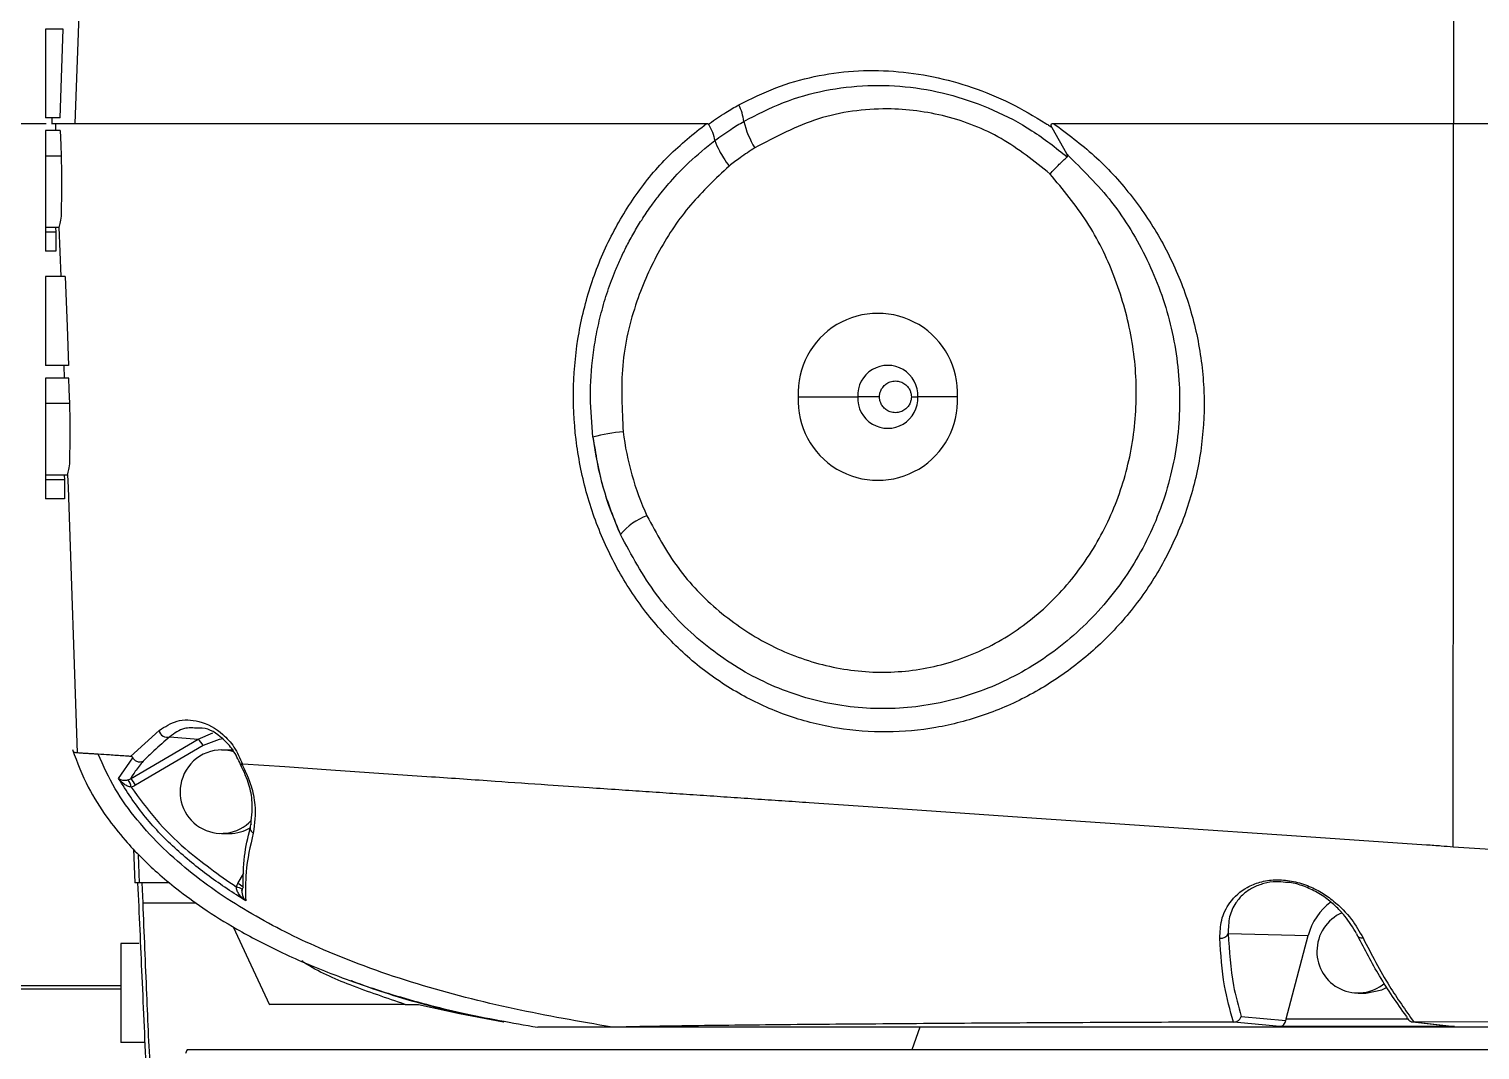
# Model space of a CAD drawing. Header units: millimetres. Extents: x -356 to 237, y 0 to 365.
# Drawn here: x 102.363 to 106.125, y 247.165 to 249.811 of the extents above; entities that cross this region are included whole.
import ezdxf

# ---------------------------------------------------------------- set-up
doc = ezdxf.new("R2010")
doc.units = ezdxf.units.MM

msp = doc.modelspace()

# ---------------------------------------------------------------- linework, layer by layer
at = {"color": 7, "linetype": 'Continuous', "lineweight": 25}
for p, q in [((102.4518, 249.8114), (102.4058, 249.8114)), ((102.4058, 249.8114), (102.4058, 249.581)), ((102.2371, 249.5666), (102.4076, 249.5666)), ((102.4438, 249.581), (102.4058, 249.581)), ((102.4223, 249.581), (102.4218, 249.5666)), ((102.4314, 249.5666), (102.432, 249.5481)), ((102.483, 249.5666), (104.1196, 249.5666)), ((105.0532, 249.4876), (105.0159, 249.5555)), ((105.0191, 249.5666), (106.056, 249.5666)), ((106.056, 249.5666), (113.0638, 249.5666)), ((102.4058, 249.5481), (102.4058, 249.4822)), ((102.4439, 249.5481), (102.4058, 249.5481)), ((102.4462, 249.4822), (102.4058, 249.4822)), ((102.4058, 249.4822), (102.4058, 249.2971)), ((102.4405, 249.2971), (102.4058, 249.2971)), ((102.4058, 249.2971), (102.4058, 249.2848)), ((102.4319, 249.2971), (102.4324, 249.2848)), ((102.4407, 249.298), (102.4452, 249.1696)), ((102.4324, 249.2848), (102.4058, 249.2848)), ((102.4058, 249.2848), (102.4058, 249.2354)), ((102.4326, 249.2354), (102.4058, 249.2354)), ((102.4058, 249.1696), (102.4058, 248.9392)), ((102.4572, 249.1696), (102.4058, 249.1696)), ((102.4653, 248.9392), (102.4058, 248.9392)), ((102.4532, 248.9392), (102.4544, 248.9063)), ((102.4058, 248.9063), (102.4058, 248.8404)), ((102.4664, 248.9063), (102.4058, 248.9063)), ((102.4058, 248.8404), (102.4058, 248.6553)), ((102.4687, 248.8404), (102.4058, 248.8404)), ((104.3569, 248.858), (104.5115, 248.858)), ((104.5681, 248.858), (104.5115, 248.858)), ((104.6505, 248.858), (104.6674, 248.858)), ((104.7703, 248.858), (104.6674, 248.858)), ((102.4629, 248.6553), (102.4058, 248.6553)), ((102.4058, 248.6553), (102.4058, 248.6429)), ((102.4544, 248.6553), (102.4548, 248.6429)), ((102.4548, 248.6429), (102.4058, 248.6429)), ((102.4058, 248.6429), (102.4058, 248.5936)), ((102.455, 248.5936), (102.4058, 248.5936)), ((102.6261, 247.8683), (102.8014, 247.971)), ((102.6263, 247.926), (102.7006, 247.9935)), ((102.7283, 247.9771), (102.8014, 247.971)), ((102.8014, 247.971), (102.8398, 247.9871)), ((102.4787, 247.9359), (102.4798, 247.936)), ((102.8144, 247.954), (102.6392, 247.8512)), ((102.8825, 247.9426), (102.862, 247.9426)), ((102.8931, 247.9421), (102.8825, 247.9426)), ((102.5952, 247.8688), (102.6323, 247.9226)), ((102.6203, 247.8656), (102.6261, 247.8683)), ((102.862, 247.7261), (102.8825, 247.7261)), ((102.6341, 247.6855), (102.6378, 247.5981)), ((102.6499, 247.5981), (102.6473, 247.6713)), ((106.4707, 247.6631), (106.0553, 247.691)), ((102.6499, 247.5981), (102.6378, 247.5981)), ((102.6568, 247.5981), (102.6499, 247.5981)), ((102.6588, 247.5467), (102.6568, 247.5981)), ((102.7277, 247.5981), (102.6568, 247.5981)), ((102.9044, 247.5967), (102.9197, 247.6237)), ((102.9179, 247.5869), (102.9159, 247.582)), ((102.6588, 247.5467), (102.7956, 247.5467)), ((105.4721, 247.4667), (105.6793, 247.4617)), ((105.6224, 247.2459), (105.6793, 247.4617)), ((102.6012, 247.4407), (102.6012, 247.1848)), ((102.6476, 247.4407), (102.6012, 247.4407)), ((102.2573, 247.3321), (102.6012, 247.3321)), ((102.6012, 247.3226), (102.2573, 247.3226)), ((105.8086, 247.3127), (105.8291, 247.3127)), ((103.3385, 247.2832), (102.9879, 247.2832)), ((103.3385, 247.2832), (103.3732, 247.2832)), ((103.875, 247.2241), (103.682, 247.2241)), ((110.2408, 247.2241), (103.875, 247.2241)), ((104.6727, 247.2241), (104.6515, 247.1651)), ((105.606, 247.2262), (105.4864, 247.2374)), ((105.5056, 247.2519), (105.6212, 247.2411)), ((106.059, 247.2262), (105.606, 247.2262)), ((105.6224, 247.2459), (105.937, 247.2459)), ((105.9501, 247.2379), (106.0569, 247.2263)), ((105.9529, 247.2378), (105.9523, 247.2378)), ((105.9523, 247.2378), (106.059, 247.2262)), ((102.6617, 247.1848), (102.6012, 247.1848)), ((108.3944, 247.1651), (102.7727, 247.1651))]:
    msp.add_line(p, q, dxfattribs=at)
at = {"color": 7, "linetype": 'Continuous', "lineweight": 25, "flags": 128}
for points in [[(106.0553, 251.4423), (106.0557, 250.3919), (106.056, 249.5666)], [(102.483, 249.5666), (102.5162, 250.4822), (102.5424, 251.2016)], [(102.4438, 249.581), (102.4483, 249.71), (102.4518, 249.8114)], [(106.0553, 247.691), (106.0557, 248.7414), (106.056, 249.5666)], [(102.4439, 249.5481), (102.4452, 249.5112), (102.4462, 249.4822)], [(102.4572, 249.1696), (102.4617, 249.0405), (102.4653, 248.9392)], [(102.4687, 248.8404), (102.4674, 248.8773), (102.4664, 248.9063)], [(102.4631, 248.6559), (102.4642, 248.6232), (102.4882, 247.9356)], [(102.8673, 247.9716), (102.8559, 247.9698), (102.8144, 247.954)], [(102.917, 247.9062), (102.9157, 247.9063), (102.9143, 247.9064)], [(103.4066, 247.8726), (103.1452, 247.8905), (103.0259, 247.8987), (102.917, 247.9062)], [(104.6408, 247.7882), (104.513, 247.797), (104.3859, 247.8057)], [(105.3179, 247.7419), (104.9753, 247.7654), (104.6408, 247.7882)], [(105.9865, 247.6962), (105.6494, 247.7193), (105.3179, 247.7419)], [(102.8921, 247.4845), (102.932, 247.3989), (102.9863, 247.2824)], [(105.8291, 247.3127), (105.8699, 247.321), (105.8837, 247.3279)], [(103.3732, 247.2832), (103.4795, 247.2592), (103.5936, 247.2384), (103.5936, 247.2384), (103.5937, 247.2384), (103.5937, 247.2384), (103.5937, 247.2384), (103.5937, 247.2384)], [(109.4788, 247.2267), (109.2418, 247.2274), (108.9877, 247.2283), (108.7163, 247.2291), (108.4278, 247.2301), (108.1221, 247.231), (107.7993, 247.2321), (107.5198, 247.2329), (107.2146, 247.2339), (106.8882, 247.2349), (106.5799, 247.2359), (106.2598, 247.2369), (105.9529, 247.2378)]]:
    msp.add_lwpolyline(points, dxfattribs=at)
at = {"color": 7, "linetype": 'Continuous', "lineweight": 25}
for centre, radius, start, end in [((104.0766, 249.5548), 0.1405, 7.0021, 25.3415), ((104.4685, 249.636), 0.2604, 194.2287, 210.6249), ((104.5636, 248.8675), 0.2069, 357.3656, 182.6344), ((104.5895, 248.8616), 0.078, 357.3658, 182.6342), ((104.5636, 248.8485), 0.2069, 177.3656, 2.6344), ((104.5895, 248.8544), 0.078, 177.3636, 2.6364), ((103.941, 248.3385), 0.4307, 94.9859, 105.6045), ((104.6338, 248.8563), 0.7357, 186.9322, 204.624), ((104.6706, 248.8561), 0.8517, 186.9334, 204.6229), ((104.0182, 248.4016), 0.1575, 109.7376, 140.7311), ((102.7209, 247.9962), 0.0205, 187.638, 291.1807), ((102.7712, 247.9344), 0.0474, 24.371, 50.5164), ((102.862, 247.8363), 0.1063, 72.3309, 160.7083), ((102.5839, 247.84), 0.0445, 8.5842, 35.1919), ((102.596, 247.8317), 0.0474, 24.3454, 50.5267), ((102.8617, 247.8334), 0.1069, 159.1799, 316.9226), ((102.9534, 247.7421), 0.0174, 147.9758, 239.0342), ((102.8824, 247.8315), 0.1054, 270.031, 301.5229), ((102.8823, 247.5503), 0.0514, 45.8637, 64.5276), ((102.8782, 247.4988), 0.0915, 65.6357, 75.838), ((105.8315, 247.4219), 0.1573, 126.2232, 165.3342), ((105.8103, 247.4214), 0.1083, 113.4436, 180.2175), ((105.4537, 247.4753), 0.0204, 260.8169, 334.8552), ((105.819, 247.47), 0.0149, 192.5839, 279.8759), ((105.8085, 247.4195), 0.1065, 179.2307, 310.0462), ((102.8069, 247.1453), 0.0395, 150.026, 164.9718)]:
    msp.add_arc(centre, radius, start, end, dxfattribs=at)
for points, knots in [([(102.4059, 253.4179), (102.3952, 253.4023), (102.3714, 253.3674), (102.3281, 253.3128), (102.2762, 253.2497), (102.1929, 253.1511), (102.0759, 253.0135), (101.9268, 252.8316), (101.772, 252.6311), (101.618, 252.4152), (101.4695, 252.1867), (101.3138, 251.9207), (101.1588, 251.6159), (101.0158, 251.271), (100.8993, 250.9158), (100.8103, 250.5514), (100.7474, 250.1798), (100.7296, 249.9291), (100.7207, 249.8037)], [0, 0, 0, 0, 0.013894, 0.031123, 0.051326, 0.074105, 0.126206, 0.184391, 0.24733, 0.312791, 0.379718, 0.447963, 0.539842, 0.631314, 0.722808, 0.814932, 0.907459, 1, 1, 1, 1]), ([(104.2036, 249.615), (104.235, 249.6306), (104.2974, 249.6618), (104.398, 249.6903), (104.5009, 249.7047), (104.6048, 249.7042), (104.7083, 249.6897), (104.8097, 249.6616), (104.9081, 249.6217), (104.9689, 249.585), (104.9993, 249.5666)], [0, 0, 0, 0, 0.125319, 0.249683, 0.372644, 0.496509, 0.620924, 0.745925, 0.872878, 1, 1, 1, 1]), ([(104.2161, 249.572), (104.2498, 249.5894), (104.3168, 249.624), (104.4259, 249.6544), (104.537, 249.6678), (104.6488, 249.6631), (104.7585, 249.6415), (104.8645, 249.6033), (104.9652, 249.5507), (105.0249, 249.5037), (105.0548, 249.4801)], [0, 0, 0, 0, 0.126355, 0.251005, 0.375375, 0.498479, 0.622823, 0.746923, 0.873154, 1, 1, 1, 1]), ([(104.1272, 249.5666), (104.1411, 249.5763), (104.1659, 249.5935), (104.1921, 249.6084), (104.2036, 249.615)], [0, 0, 0, 0, 0.562308, 1, 1, 1, 1]), ([(105.0101, 249.4356), (104.9692, 249.4685), (104.8881, 249.5337), (104.7417, 249.5907), (104.5796, 249.6116), (104.4057, 249.5883), (104.2983, 249.5317), (104.2444, 249.5033)], [0, 0, 0, 0, 0.189895, 0.376122, 0.561753, 0.780132, 1, 1, 1, 1]), ([(102.4223, 249.5666), (102.422, 249.5666), (102.419, 249.5666), (102.4378, 249.5666), (102.4493, 249.5666), (102.4697, 249.5666), (102.483, 249.5666)], [0, 0, 0, 0, 0.014125, 0.125775, 0.431233, 1, 1, 1, 1]), ([(105.0191, 249.5666), (105.0551, 249.5399), (105.1279, 249.4859), (105.2202, 249.3848), (105.2979, 249.2708), (105.357, 249.1453), (105.3958, 249.0114), (105.4126, 248.8731), (105.4067, 248.7338), (105.3782, 248.598), (105.3283, 248.4689), (105.2592, 248.3505), (105.173, 248.2451), (105.0728, 248.1556), (104.9609, 248.0833), (104.8408, 248.0303), (104.7152, 247.9976), (104.5869, 247.9858), (104.4585, 247.9955), (104.3335, 248.0269), (104.2149, 248.079), (104.1057, 248.1508), (104.008, 248.2407), (103.9248, 248.3464), (103.8579, 248.4655), (103.8093, 248.5945), (103.7801, 248.7304), (103.7712, 248.8692), (103.7827, 249.0076), (103.8144, 249.1415), (103.8652, 249.2679), (103.934, 249.3828), (104.0179, 249.4851), (104.0859, 249.5396), (104.1196, 249.5666)], [0, 0, 0, 0, 0.031256, 0.063025, 0.094876, 0.127103, 0.159254, 0.191633, 0.223775, 0.256044, 0.287905, 0.319804, 0.351168, 0.382433, 0.41312, 0.443584, 0.47354, 0.503193, 0.533008, 0.562827, 0.592591, 0.622909, 0.653477, 0.684733, 0.716253, 0.748333, 0.780455, 0.812821, 0.844921, 0.876896, 0.908369, 0.93943, 0.969969, 1, 1, 1, 1]), ([(104.1196, 249.5666), (104.1202, 249.5666), (104.1214, 249.5666), (104.1229, 249.5662), (104.1239, 249.5655), (104.1243, 249.565), (104.1245, 249.5647)], [0, 0, 0, 0, 0.349883, 0.633806, 0.823457, 1, 1, 1, 1]), ([(104.1245, 249.5647), (104.125, 249.5651), (104.1259, 249.5657), (104.1268, 249.5664), (104.1272, 249.5666)], [0, 0, 0, 0, 0.560215, 1, 1, 1, 1]), ([(104.1245, 249.5647), (104.1283, 249.5578), (104.1357, 249.5445), (104.1393, 249.5296), (104.1411, 249.5225)], [0, 0, 0, 0, 0.515089, 1, 1, 1, 1]), ([(104.1411, 249.5225), (104.1547, 249.5323), (104.179, 249.5499), (104.2048, 249.5652), (104.2161, 249.572)], [0, 0, 0, 0, 0.560849, 1, 1, 1, 1]), ([(104.9993, 249.5666), (105.0024, 249.5646), (105.008, 249.5609), (105.0135, 249.5572), (105.0159, 249.5555)], [0, 0, 0, 0, 0.559857, 1, 1, 1, 1]), ([(105.0159, 249.5555), (105.0154, 249.5566), (105.0143, 249.5584), (105.0133, 249.5612), (105.0132, 249.5634), (105.0138, 249.5649), (105.0149, 249.5659), (105.0167, 249.5666), (105.0182, 249.5666), (105.0191, 249.5666)], [0, 0, 0, 0, 0.2313732, 0.4102272, 0.5604038, 0.6383718, 0.7165999, 0.8399648, 1, 1, 1, 1]), ([(103.8251, 248.7533), (103.8221, 248.788), (103.816, 248.8588), (103.8222, 248.9484), (103.8336, 249.0211), (103.8462, 249.0765), (103.8627, 249.1319), (103.8802, 249.1788), (103.8973, 249.2178), (103.9128, 249.2498), (103.9309, 249.2829), (103.9515, 249.3171), (103.9728, 249.3485), (103.9975, 249.3818), (104.0297, 249.4206), (104.0774, 249.471), (104.1182, 249.504), (104.1411, 249.5225)], [0, 0, 0, 0, 0.120177, 0.244716, 0.308553, 0.373808, 0.440512, 0.507748, 0.546257, 0.587144, 0.630476, 0.676362, 0.724874, 0.76123, 0.819264, 0.898717, 1, 1, 1, 1]), ([(104.1411, 249.5225), (104.1447, 249.5135), (104.151, 249.4978), (104.1642, 249.476), (104.1732, 249.4632), (104.1781, 249.4562)], [0, 0, 0, 0, 0.3815144, 0.6639747, 1, 1, 1, 1]), ([(102.4462, 249.4822), (102.447, 249.4586), (102.4483, 249.4149), (102.4464, 249.3581), (102.4467, 249.3194), (102.4418, 249.3018), (102.4405, 249.2971)], [0, 0, 0, 0, 0.3817599, 0.7050987, 0.9214895, 1, 1, 1, 1]), ([(105.0532, 249.4876), (105.0939, 249.4474), (105.1761, 249.3662), (105.2668, 249.2151), (105.3282, 249.0477), (105.3525, 248.8684), (105.3369, 248.6871), (105.2813, 248.514), (105.1896, 248.3585), (105.0675, 248.228), (104.9214, 248.1288), (104.7588, 248.0661), (104.5878, 248.043), (104.4169, 248.061), (104.2541, 248.1188), (104.1077, 248.2143), (103.982, 248.3423), (103.9251, 248.4479), (103.8963, 248.5012)], [0, 0, 0, 0, 0.060793, 0.122932, 0.186179, 0.250003, 0.314454, 0.378747, 0.442394, 0.505584, 0.567954, 0.629217, 0.689957, 0.750415, 0.810901, 0.872563, 0.935569, 1, 1, 1, 1]), ([(104.2444, 249.5033), (104.2317, 249.495), (104.209, 249.4802), (104.1875, 249.4636), (104.1781, 249.4562)], [0, 0, 0, 0, 0.559226, 1, 1, 1, 1]), ([(105.0101, 249.4356), (105.0179, 249.4441), (105.0321, 249.4597), (105.0478, 249.4737), (105.0548, 249.4801)], [0, 0, 0, 0, 0.5483875, 1, 1, 1, 1]), ([(105.0548, 249.4801), (105.055, 249.4802), (105.0552, 249.4805), (105.0555, 249.4814), (105.0552, 249.484), (105.0541, 249.486), (105.0532, 249.4876)], [0, 0, 0, 0, 0.069243, 0.145442, 0.343162, 1, 1, 1, 1]), ([(104.1781, 249.4562), (104.1435, 249.4237), (104.0742, 249.3587), (103.9939, 249.239), (103.9316, 249.0994), (103.8941, 248.9393), (103.9004, 248.8249), (103.9035, 248.7675)], [0, 0, 0, 0, 0.184242, 0.368778, 0.555894, 0.777496, 1, 1, 1, 1]), ([(103.9651, 248.5498), (103.9899, 248.5035), (104.0393, 248.4117), (104.1484, 248.2991), (104.2759, 248.2129), (104.4185, 248.1582), (104.5691, 248.1381), (104.7202, 248.1553), (104.8632, 248.2096), (104.9901, 248.2976), (105.0948, 248.4135), (105.1732, 248.5504), (105.2219, 248.7018), (105.239, 248.8606), (105.2246, 249.0198), (105.1802, 249.1723), (105.1107, 249.315), (105.0436, 249.3955), (105.0101, 249.4356)], [0, 0, 0, 0, 0.0632514, 0.1257117, 0.1873988, 0.2481925, 0.3088713, 0.3694708, 0.4302771, 0.4920358, 0.5545909, 0.6176609, 0.6814964, 0.7456669, 0.809622, 0.873594, 0.9369539, 1, 1, 1, 1]), ([(102.4324, 249.2848), (102.4325, 249.274), (102.4326, 249.2575), (102.4326, 249.241), (102.4326, 249.2354)], [0, 0, 0, 0, 0.656183, 1, 1, 1, 1]), ([(104.5681, 248.858), (104.5682, 248.8605), (104.5685, 248.8659), (104.5711, 248.8744), (104.5762, 248.8833), (104.5845, 248.8916), (104.5959, 248.8976), (104.6093, 248.8999), (104.6226, 248.8976), (104.634, 248.8916), (104.6423, 248.8833), (104.6474, 248.8744), (104.65, 248.8659), (104.6503, 248.8605), (104.6505, 248.858)], [0, 0, 0, 0, 0.057772, 0.12573, 0.20491, 0.295249, 0.394903, 0.5, 0.605097, 0.704751, 0.79509, 0.87427, 0.942228, 1, 1, 1, 1]), ([(102.4629, 248.6553), (102.4643, 248.66), (102.4692, 248.6776), (102.4689, 248.7162), (102.4708, 248.773), (102.4694, 248.8167), (102.4687, 248.8404)], [0, 0, 0, 0, 0.0781746, 0.2944142, 0.6174423, 1, 1, 1, 1]), ([(104.6505, 248.858), (104.6503, 248.8555), (104.65, 248.8501), (104.6474, 248.8416), (104.6423, 248.8326), (104.634, 248.8244), (104.6226, 248.8183), (104.6093, 248.8161), (104.5959, 248.8183), (104.5845, 248.8244), (104.5762, 248.8326), (104.5711, 248.8416), (104.5685, 248.8501), (104.5682, 248.8555), (104.5681, 248.858)], [0, 0, 0, 0, 0.0577698, 0.1257603, 0.204937, 0.2952459, 0.3949134, 0.5, 0.6050866, 0.7047541, 0.795063, 0.8742397, 0.9422302, 1, 1, 1, 1]), ([(103.8251, 248.7533), (103.8321, 248.71), (103.846, 248.6232), (103.8795, 248.542), (103.8963, 248.5012)], [0, 0, 0, 0, 0.498442, 1, 1, 1, 1]), ([(102.4548, 248.6429), (102.4549, 248.6322), (102.455, 248.6157), (102.455, 248.5992), (102.455, 248.5936)], [0, 0, 0, 0, 0.655328, 1, 1, 1, 1]), ([(102.7006, 247.9935), (102.7154, 248.003), (102.7464, 248.0228), (102.8095, 248.0205), (102.8605, 247.9913), (102.8973, 247.9499), (102.9101, 247.9213), (102.9169, 247.9061)], [0, 0, 0, 0, 0.190498, 0.397547, 0.656721, 0.817681, 1, 1, 1, 1]), ([(102.7283, 247.9771), (102.7142, 247.965), (102.6905, 247.9445), (102.668, 247.9227), (102.6587, 247.9138)], [0, 0, 0, 0, 0.591856, 1, 1, 1, 1]), ([(102.801, 247.9988), (102.7889, 247.9997), (102.7621, 248.0019), (102.7403, 247.9859), (102.7283, 247.9771)], [0, 0, 0, 0, 0.450177, 1, 1, 1, 1]), ([(102.9115, 247.9051), (102.9055, 247.918), (102.8937, 247.9431), (102.8616, 247.9771), (102.8283, 248.0003), (102.8047, 247.999), (102.801, 247.9988)], [0, 0, 0, 0, 0.276959, 0.539061, 0.926569, 1, 1, 1, 1]), ([(102.4754, 247.9436), (102.4881, 247.9105), (102.5116, 247.849), (102.5609, 247.7718), (102.6081, 247.7121), (102.6526, 247.6646), (102.6974, 247.6226), (102.7505, 247.5783), (102.8187, 247.5287), (102.9069, 247.4739), (103.0175, 247.4163), (103.1517, 247.359), (103.3095, 247.3054), (103.4884, 247.2577), (103.6157, 247.2356), (103.6817, 247.2241)], [0, 0, 0, 0, 0.072081, 0.134125, 0.1861, 0.227388, 0.266794, 0.31137, 0.368396, 0.438745, 0.523273, 0.622547, 0.736394, 0.863329, 1, 1, 1, 1]), ([(102.5424, 247.9317), (102.5395, 247.9318), (102.5332, 247.9322), (102.5238, 247.9327), (102.5153, 247.9332), (102.5088, 247.9335), (102.5037, 247.9338), (102.4986, 247.9343), (102.4934, 247.9347), (102.4887, 247.9352), (102.4849, 247.9356), (102.4814, 247.9358), (102.4803, 247.9359), (102.4777, 247.9359), (102.478, 247.9359), (102.478, 247.9359)], [0, 0, 0, 0, 0.132115, 0.294663, 0.437228, 0.528401, 0.597686, 0.67755, 0.761797, 0.843739, 0.894308, 0.94589, 0.986211, 0.999782, 1, 1, 1, 1]), ([(102.6088, 247.9272), (102.5964, 247.928), (102.5742, 247.9295), (102.5521, 247.931), (102.5424, 247.9317)], [0, 0, 0, 0, 0.56216, 1, 1, 1, 1]), ([(103.875, 247.2241), (103.7901, 247.2389), (103.6201, 247.2685), (103.3688, 247.3324), (103.1444, 247.4125), (102.9484, 247.5087), (102.7826, 247.6177), (102.6618, 247.733), (102.5836, 247.8409), (102.5561, 247.9013), (102.5424, 247.9317)], [0, 0, 0, 0, 0.164854, 0.32972, 0.49532, 0.619523, 0.7465, 0.873297, 0.936485, 1, 1, 1, 1]), ([(102.6264, 247.926), (102.6234, 247.9262), (102.6175, 247.9266), (102.6117, 247.927), (102.6088, 247.9272)], [0, 0, 0, 0, 0.512976, 1, 1, 1, 1]), ([(102.6587, 247.9138), (102.6519, 247.9051), (102.6403, 247.8905), (102.6302, 247.8747), (102.6261, 247.8683)], [0, 0, 0, 0, 0.592757, 1, 1, 1, 1]), ([(102.6323, 247.9226), (102.6322, 247.9227), (102.632, 247.9231), (102.6315, 247.9238), (102.6306, 247.9248), (102.6288, 247.926), (102.6272, 247.926), (102.6264, 247.926)], [0, 0, 0, 0, 0.08877, 0.174374, 0.340504, 0.664132, 1, 1, 1, 1]), ([(102.6323, 247.9226), (102.6336, 247.9205), (102.6358, 247.9174), (102.64, 247.9144), (102.6439, 247.9126), (102.6479, 247.9117), (102.6531, 247.9116), (102.6565, 247.913), (102.6587, 247.9138)], [0, 0, 0, 0, 0.233616, 0.366066, 0.504734, 0.64284, 0.771736, 1, 1, 1, 1]), ([(102.9143, 247.9064), (102.9136, 247.9058), (102.9127, 247.9052), (102.9117, 247.9051), (102.9115, 247.9051)], [0, 0, 0, 0, 0.852919, 1, 1, 1, 1]), ([(102.9386, 247.7513), (102.9407, 247.7722), (102.9442, 247.8082), (102.9326, 247.8606), (102.9188, 247.8897), (102.9115, 247.9051)], [0, 0, 0, 0, 0.392912, 0.678557, 1, 1, 1, 1]), ([(102.9143, 247.9064), (102.9194, 247.8966), (102.9291, 247.8782), (102.9414, 247.843), (102.9527, 247.7929), (102.9475, 247.7518), (102.9444, 247.7272)], [0, 0, 0, 0, 0.1773345, 0.3358926, 0.602781, 1, 1, 1, 1]), ([(102.9248, 247.5515), (102.8927, 247.5722), (102.8282, 247.6137), (102.7392, 247.6877), (102.6578, 247.7711), (102.616, 247.8363), (102.5952, 247.8688)], [0, 0, 0, 0, 0.24752, 0.497767, 0.750517, 1, 1, 1, 1]), ([(102.5952, 247.8688), (102.5986, 247.8671), (102.6052, 247.8637), (102.6142, 247.8641), (102.619, 247.8653), (102.6203, 247.8656)], [0, 0, 0, 0, 0.431259, 0.845865, 1, 1, 1, 1]), ([(102.6279, 247.8466), (102.6248, 247.8472), (102.6182, 247.8484), (102.6064, 247.8555), (102.5997, 247.8635), (102.5952, 247.8688)], [0, 0, 0, 0, 0.234538, 0.487209, 1, 1, 1, 1]), ([(104.3859, 247.8057), (104.3623, 247.8073), (104.315, 247.8105), (104.2441, 247.8153), (104.1734, 247.8202), (104.1029, 247.8249), (104.0325, 247.8297), (103.9623, 247.8344), (103.8898, 247.8393), (103.8051, 247.8451), (103.6983, 247.8524), (103.5621, 247.8618), (103.4616, 247.8688), (103.4066, 247.8726)], [0, 0, 0, 0, 0.072544, 0.144896, 0.217058, 0.289051, 0.360893, 0.4326, 0.504192, 0.582878, 0.692091, 0.83161, 1, 1, 1, 1]), ([(102.6392, 247.8512), (102.6372, 247.8502), (102.6336, 247.8482), (102.6296, 247.8471), (102.6279, 247.8466)], [0, 0, 0, 0, 0.560045, 1, 1, 1, 1]), ([(102.6279, 247.8466), (102.6486, 247.8179), (102.6901, 247.7604), (102.7808, 247.6717), (102.8552, 247.6194), (102.9005, 247.5876)], [0, 0, 0, 0, 0.280413, 0.561194, 1, 1, 1, 1]), ([(102.9179, 247.5869), (102.9182, 247.6138), (102.9189, 247.6655), (102.9307, 247.7159), (102.9364, 247.7401)], [0, 0, 0, 0, 0.5198085, 1, 1, 1, 1]), ([(102.9444, 247.7272), (102.9366, 247.6935), (102.9231, 247.6356), (102.9243, 247.5763), (102.9248, 247.5515)], [0, 0, 0, 0, 0.582734, 1, 1, 1, 1]), ([(106.0553, 247.691), (106.045, 247.6918), (106.022, 247.6937), (105.9991, 247.6953), (105.9865, 247.6962)], [0, 0, 0, 0, 0.44967, 1, 1, 1, 1]), ([(102.6447, 247.5981), (102.6483, 247.5171), (102.6559, 247.3497), (102.667, 247.0957), (102.6782, 246.8411), (102.6889, 246.5992), (102.699, 246.3821), (102.7079, 246.1969), (102.7158, 246.0459), (102.7224, 245.9263), (102.7269, 245.8567), (102.7289, 245.8265)], [0, 0, 0, 0, 0.1371519, 0.2835684, 0.4299241, 0.5682752, 0.693124, 0.7974185, 0.8819665, 0.9487972, 1, 1, 1, 1]), ([(102.9005, 247.5876), (102.9011, 247.5893), (102.9022, 247.5925), (102.9037, 247.5954), (102.9044, 247.5967)], [0, 0, 0, 0, 0.5600742, 1, 1, 1, 1]), ([(105.4504, 247.4552), (105.451, 247.4707), (105.4522, 247.5031), (105.4753, 247.5516), (105.5129, 247.5847), (105.5552, 247.6018), (105.5946, 247.6076), (105.6366, 247.6043), (105.6773, 247.5924), (105.7137, 247.5743), (105.7533, 247.5463), (105.7916, 247.5076), (105.8122, 247.4718), (105.8216, 247.4554)], [0, 0, 0, 0, 0.088876, 0.185644, 0.300945, 0.369523, 0.446574, 0.52876, 0.611237, 0.689526, 0.762434, 0.890785, 1, 1, 1, 1]), ([(105.6208, 247.5995), (105.6126, 247.6003), (105.5938, 247.6022), (105.5648, 247.5975), (105.5357, 247.5868), (105.5147, 247.5725), (105.5007, 247.5584), (105.4866, 247.54), (105.4726, 247.5094), (105.4723, 247.4813), (105.4721, 247.4667)], [0, 0, 0, 0, 0.107276, 0.245659, 0.378977, 0.508749, 0.573129, 0.637535, 0.810551, 1, 1, 1, 1]), ([(105.8045, 247.4668), (105.7951, 247.4824), (105.7826, 247.5033), (105.7624, 247.5261), (105.7495, 247.5389), (105.7304, 247.5555), (105.7037, 247.574), (105.6685, 247.59), (105.6404, 247.5987), (105.6244, 247.5994), (105.6208, 247.5995)], [0, 0, 0, 0, 0.231662, 0.309127, 0.386222, 0.462679, 0.631993, 0.796394, 0.954266, 1, 1, 1, 1]), ([(102.9248, 247.5515), (102.9188, 247.5567), (102.9098, 247.5643), (102.9031, 247.576), (102.9008, 247.5827), (102.9006, 247.586), (102.9005, 247.5876)], [0, 0, 0, 0, 0.529604, 0.779425, 0.894936, 1, 1, 1, 1]), ([(102.9159, 247.582), (102.9156, 247.5806), (102.915, 247.5777), (102.9152, 247.5748), (102.9152, 247.5734)], [0, 0, 0, 0, 0.497295, 1, 1, 1, 1]), ([(102.9152, 247.5779), (102.9152, 247.578), (102.9152, 247.5788), (102.9155, 247.5802), (102.9158, 247.5816), (102.9159, 247.5822)], [0, 0, 0, 0, 0.066581, 0.552679, 1, 1, 1, 1]), ([(102.9152, 247.5734), (102.9156, 247.5706), (102.9168, 247.5625), (102.9217, 247.5559), (102.9248, 247.5515)], [0, 0, 0, 0, 0.350697, 1, 1, 1, 1]), ([(102.6841, 247.0076), (102.6834, 247.0144), (102.6805, 247.0429), (102.678, 247.1077), (102.6731, 247.2016), (102.6683, 247.3131), (102.6635, 247.428), (102.6603, 247.507), (102.6588, 247.5467)], [0, 0, 0, 0, 0.038006, 0.159099, 0.360422, 0.560561, 0.779514, 1, 1, 1, 1]), ([(105.4854, 247.2374), (105.4768, 247.2685), (105.4572, 247.3398), (105.4528, 247.4136), (105.4504, 247.4552)], [0, 0, 0, 0, 0.43695, 1, 1, 1, 1]), ([(105.4721, 247.4667), (105.4747, 247.4215), (105.4789, 247.3487), (105.4983, 247.2785), (105.5056, 247.2519)], [0, 0, 0, 0, 0.620791, 1, 1, 1, 1]), ([(105.934, 247.2523), (105.91, 247.2867), (105.8634, 247.3531), (105.8262, 247.4252), (105.8082, 247.46)], [0, 0, 0, 0, 0.516678, 1, 1, 1, 1]), ([(105.8216, 247.4554), (105.8434, 247.4131), (105.8824, 247.3376), (105.9314, 247.2683), (105.9529, 247.2378)], [0, 0, 0, 0, 0.560387, 1, 1, 1, 1]), ([(103.3385, 247.2832), (103.2908, 247.2993), (103.2009, 247.3295), (103.1109, 247.3685), (103.0721, 247.3946), (103.0702, 247.3959)], [0, 0, 0, 0, 0.51899, 0.977082, 1, 1, 1, 1]), ([(103.199, 247.3451), (103.1994, 247.345), (103.2276, 247.3331), (103.287, 247.3128), (103.3809, 247.2844), (103.4838, 247.2591), (103.5563, 247.2454), (103.5937, 247.2384)], [0, 0, 0, 0, 0.003128, 0.223821, 0.45947, 0.721716, 1, 1, 1, 1]), ([(105.4854, 247.2374), (105.3858, 247.237), (105.189, 247.2364), (104.8975, 247.2348), (104.6593, 247.2332), (104.4734, 247.2317), (104.3391, 247.2306), (104.2096, 247.2293), (104.0874, 247.2279), (103.9763, 247.2263), (103.9069, 247.2248), (103.875, 247.2241)], [0, 0, 0, 0, 0.185514, 0.366615, 0.542951, 0.629339, 0.712916, 0.793127, 0.870566, 0.940663, 1, 1, 1, 1]), ([(105.4864, 247.2374), (105.4862, 247.2374), (105.4858, 247.2374), (105.4855, 247.2374), (105.4854, 247.2374)], [0, 0, 0, 0, 0.565828, 1, 1, 1, 1]), ([(105.4864, 247.2374), (105.4884, 247.2376), (105.4927, 247.238), (105.4982, 247.241), (105.503, 247.2456), (105.5047, 247.2496), (105.5056, 247.2519)], [0, 0, 0, 0, 0.239371, 0.499138, 0.710013, 1, 1, 1, 1]), ([(105.606, 247.2262), (105.6079, 247.2265), (105.6119, 247.2271), (105.6166, 247.2311), (105.6197, 247.2359), (105.6207, 247.2394), (105.6212, 247.2411)], [0, 0, 0, 0, 0.2485231, 0.5293934, 0.7656144, 1, 1, 1, 1]), ([(105.6212, 247.2411), (105.6214, 247.242), (105.6218, 247.2436), (105.6222, 247.2452), (105.6224, 247.2459)], [0, 0, 0, 0, 0.5548247, 1, 1, 1, 1]), ([(105.934, 247.2523), (105.9349, 247.2499), (105.9366, 247.2453), (105.9417, 247.2407), (105.9471, 247.2382), (105.9506, 247.2379), (105.9523, 247.2378)], [0, 0, 0, 0, 0.305757, 0.573141, 0.804114, 1, 1, 1, 1])]:
    msp.add_open_spline(points, degree=3, knots=knots, dxfattribs=at)

doc.saveas('drawing.dxf')
